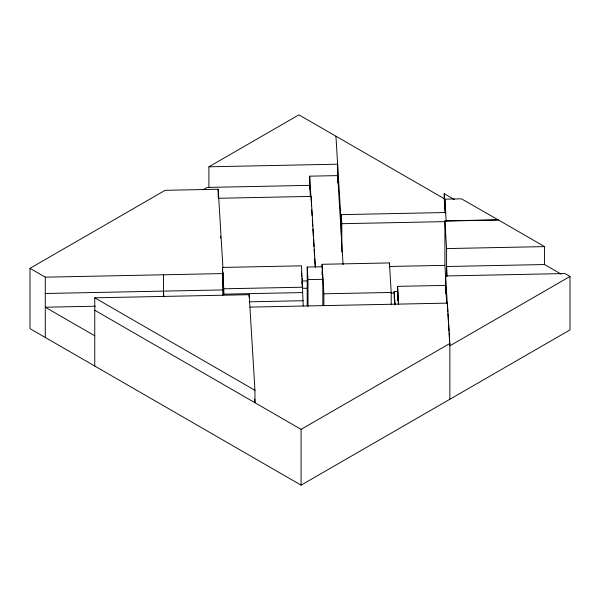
<?xml version="1.0" encoding="UTF-8"?>
<svg xmlns="http://www.w3.org/2000/svg" width="600" height="600" viewBox="0 0 600 600"><rect width="100%" height="100%" fill="white"/><g stroke="black" fill="none" stroke-linecap="round" stroke-linejoin="round"><path stroke-width="0.9" d="M445.627 293.52L445.627 275.962L564.967 273.555L570 276.457L570 329.903L301.087 485.16L30 328.65L30 268.343L165.165 190.305L218.19 189.24L222.952 268.02M208.905 187.215L208.905 166.808L298.913 114.84L444.232 198.712L445.065 212.55M203.055 189.757L207.083 187.433L309.69 185.363L310.373 196.56M94.748 310.237L301.087 429.36L449.85 343.47L447.412 303.127L250.095 307.103M570 276.457L449.85 345.825L449.685 343.08M208.905 166.808L337.642 164.19L337.702 182.79M309.69 189.045L309.69 176.175L337.702 175.605L343.087 264.66M219.12 198.255L311.1 196.403L315.413 267.712M444.855 203.993L444.855 199.155L461.445 198.817L498.143 219.81L444.9 220.882L444.9 265.358L447.795 311.903M341.257 234.322L341.257 214.635L445.627 212.528L445.627 211.98M498.143 220.005L446.175 221.055L444.855 199.155M341.257 214.635L341.805 223.702L444.9 221.625M444.9 220.882L446.58 248.58L544.56 246.608L544.56 264.532L561.037 274.05M322.822 305.46L322.822 279.308L322.065 264.293L389.423 262.935L391.207 292.455L391.207 304.26M222.81 295.5L222.472 267.428L301.455 265.837L303.24 306.03M307.215 305.88L307.215 267.045L322.065 266.745M389.385 266.475L444.9 265.358M544.56 264.532L446.58 266.513L447.158 276.082M223.29 272.775L222.472 272.79L223.77 294.157L302.745 292.56M30 268.343L45.277 277.17L223.29 273.577L223.29 282.615L222.788 274.275M307.215 267.045L307.98 279.608L322.822 279.308M302.272 281.025L307.215 280.928M222.472 267.428L223.77 288.795L302.745 287.205M45.277 293.498L222.472 289.928M303.097 288.3L307.215 288.218M398.332 304.163L397.567 286.358L445.627 285.39L446.685 302.918M394.905 304.77L394.192 291.585L397.567 291.517M94.748 366.03L94.748 297.81L249.165 294.697L254.947 390.3L254.947 402.728L254.722 399.015M322.065 264.293L323.85 293.812L391.207 292.455M391.013 293.062L394.192 293.002M249.165 301.808L303.24 300.72M95.535 306.21L45.277 307.222L94.748 335.782M498.143 219.81L544.56 246.608M444.232 198.712L444.232 193.718L454.35 199.56M94.748 297.81L254.947 390.3M444.232 193.718L445.388 212.82M447.908 313.733L448.35 321.067M448.522 323.82L448.965 331.155M449.077 332.993L449.572 341.243M397.567 286.358L398.655 304.418M394.192 291.585L394.957 304.252M335.947 136.2L341.257 223.92M309.69 176.175L310.935 196.702M311.7 209.355L312.09 215.873M312.315 219.6L312.712 226.118M312.885 228.907L313.335 236.355M313.5 239.153L313.95 246.6M314.123 249.39L314.513 255.907M314.685 258.705L315.135 266.153M301.507 272.093L301.778 276.585M302.1 281.97L302.37 286.403M220.485 236.28L220.597 238.132M163.47 291.12L163.808 296.655M449.85 343.47L449.85 399.27M447.412 303.127L447.412 305.483M446.58 248.58L446.58 276.577M446.175 220.86L446.175 221.603M445.44 208.86L445.44 212.895M397.567 295.2L397.567 300.72M394.192 295.665L394.192 298.32M389.423 262.935L389.423 267.502M341.805 223.702L341.805 252.097M323.85 293.812L323.85 305.618M322.065 271.215L322.065 274.785M311.528 203.468L311.528 206.565L311.1 196.403M307.98 279.608L307.98 306.248M302.212 278.407L302.212 283.763M301.087 429.36L301.087 485.16M249.165 294.697L249.165 297.368M223.77 288.795L223.77 294.157M218.19 189.24L218.19 197.37M163.47 274.785L163.47 296.61M45.277 277.17L45.277 337.47"/></g></svg>
